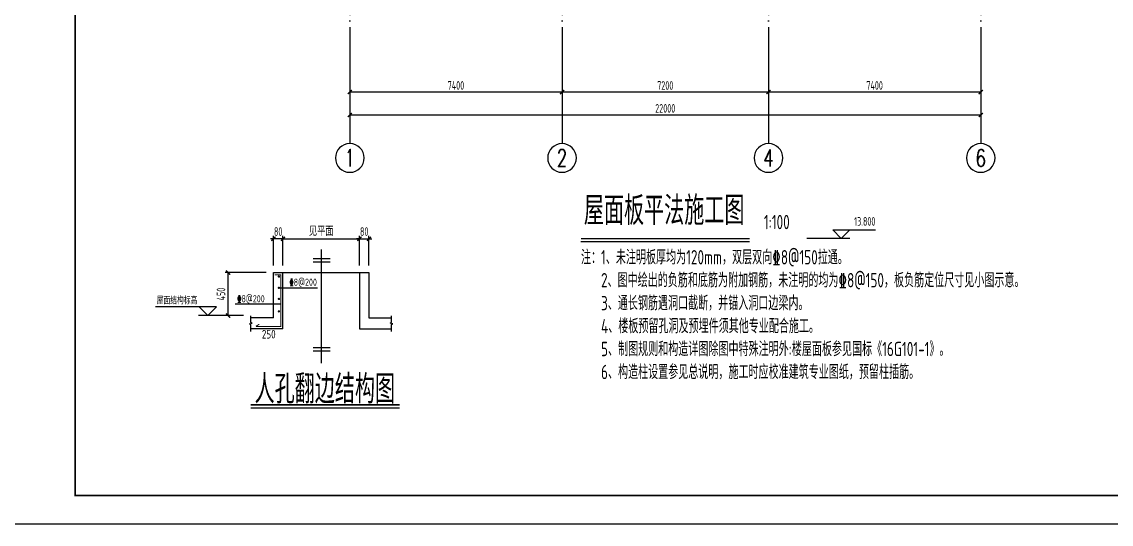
# Model space of a CAD drawing. Extents: x 9732137 to 18866768, y -962146 to 246094.
# Drawn here: x 9777696 to 9815684, y -568706 to -551185 of the extents above; entities that cross this region are included whole.
import ezdxf
from ezdxf.enums import TextEntityAlignment as Align

# ---------------------------------------------------------------- set-up
doc = ezdxf.new("R2010")
doc.units = 0
doc.header["$LTSCALE"] = 1000
doc.linetypes.add('DOTE', pattern=[2.42, 2, -0.2, 0.02, -0.2])
doc.layers.get('0').update_dxf_attribs({"linetype": 'CONTINUOUS'})
doc.layers.get('Defpoints').update_dxf_attribs({"linetype": 'CONTINUOUS'})
for name, color, linetype in [('AXIS', 1, 'DOTE'), ('AXIS_DIM', 3, 'CONTINUOUS'), ('AXIS_NUM', 7, 'CONTINUOUS'), ('BORDER', 7, 'CONTINUOUS'), ('DIM', 3, 'CONTINUOUS'), ('M_Thin', 7, 'CONTINUOUS'), ('NUM', 7, 'CONTINUOUS'), ('STAIR_DE_TEXT', 7, 'CONTINUOUS'), ('TEXT', 7, 'CONTINUOUS'), ('WINDOW', 4, 'CONTINUOUS'), ('尺寸', 7, 'CONTINUOUS'), ('标注钢筋', 7, 'CONTINUOUS'), ('楼板负筋钢筋', 1, 'CONTINUOUS'), ('结-说明', 4, 'CONTINUOUS'), ('钢筋线', 1, 'CONTINUOUS')]:
    doc.layers.add(name, color=color, linetype=linetype)
doc.styles.add('ts', font='tssdeng.shx', dxfattribs={"width": 0.75, "height": 3, "bigfont": 'tssdchn.shx'})
doc.styles.add('TSSD_3摱搀^樟', font='Tssdeng.shx', dxfattribs={"width": 0.7, "bigfont": 'hztxt.shx'})
doc.styles.add('TSSD_Axis', font='Complex.shx', dxfattribs={"width": 0.7, "bigfont": 'hztxt.shx'})
doc.styles.add('TSSD_Dimension', font='Tssdeng.shx', dxfattribs={"width": 0.7, "bigfont": 'hztxt.shx'})
doc.styles.add('TSSD_Label', font='Tssdeng.shx', dxfattribs={"width": 0.7, "bigfont": 'hztxt.shx'})
doc.styles.add('TSSD_Norm', font='Tssdeng.shx', dxfattribs={"width": 0.7, "bigfont": 'hztxt.shx'})
doc.styles.add('TSSD_Rein', font='Tssdeng.shx', dxfattribs={"width": 0.7, "bigfont": 'hztxt.shx'})
doc.dimstyles.new('TSSD_100_100$0', dxfattribs={"dimtxt": 300, "dimasz": 100, "dimexe": 100, "dimexo": 250, "dimgap": 80, "dimtad": 1, "dimdec": 0, "dimzin": 0, "dimdsep": 46, "dimtxsty": 'TSSD_Dimension', "dimblk1": 'ARCHTICK', "dimblk2": 'ARCHTICK', "dimsah": 1, "dimcen": 0, "dimclrd": 3, "dimclre": 256, "dimclrt": 7, "dimadec": 1, "dimazin": 0, "dimtfac": 1, "dimtdec": 0, "dimtix": 1, "dimtmove": 2, "dimatfit": 3, "dimldrblk": 'ARCHTICK', "dimfxl": 1, "dimtolj": 1, "dimtzin": 0, "dimarcsym": 0})
doc.dimstyles.new('TSSD_20_100', dxfattribs={"dimtxt": 300, "dimasz": 100, "dimexe": 100, "dimexo": 250, "dimgap": 100, "dimtad": 1, "dimdec": 0, "dimlfac": 0.2, "dimzin": 0, "dimdsep": 46, "dimtxsty": 'TSSD_Dimension', "dimblk": 'ARCHTICK', "dimcen": 0, "dimclrt": 7, "dimadec": 0, "dimazin": 0, "dimtfac": 1, "dimtdec": 0, "dimtix": 1, "dimtmove": 2, "dimatfit": 3, "dimldrblk": 'ARCHTICK', "dimfxl": 1, "dimtolj": 1, "dimtzin": 0, "dimarcsym": 0})

# ---------------------------------------------------------------- blocks, each defined once
blk = doc.blocks.new('ts_axno')
at = {"color": 0, "linetype": 'ByBlock', "lineweight": -2}
blk.add_circle((0, 0), 0.5, dxfattribs=at)
at = {"color": 0, "linetype": 'ByBlock', "lineweight": -2, "style": 'TSSD_Axis', "width": 0.7}
blk.add_attdef('A', text='', height=0.6, dxfattribs=at).set_placement((0, 0), align=Align.MIDDLE_CENTER)
blk = doc.blocks.new('_ArchTick')
at = {"color": 0, "linetype": 'ByBlock', "const_width": 0.5}
blk.add_lwpolyline([(-0.71, -0.71), (0.71, 0.71)], dxfattribs=at)
blk = doc.blocks.new('*D126')
at = {"layer": 'AXIS_DIM', "lineweight": -2}
for p, q in [((9803734, -551685), (9803734, -553735)), ((9811134, -551685), (9811134, -553735))]:
    blk.add_line(p, q, dxfattribs=at)
at = {"layer": 'AXIS_DIM', "color": 3, "lineweight": -2}
blk.add_line((9811134, -553635), (9803734, -553635), dxfattribs=at)
at = {"layer": 'Defpoints', "color": 0}
for p in [(9803734, -551435), (9811134, -551435), (9803734, -553635)]:
    blk.add_point(p, dxfattribs=at)
at = {"layer": 'AXIS_DIM', "color": 3, "lineweight": -2, "xscale": 100, "yscale": 100, "zscale": 100, "rotation": 180}
blk.add_blockref('_ArchTick', (9803734, -553635), dxfattribs=at)
at = {"layer": 'AXIS_DIM', "color": 3, "lineweight": -2, "xscale": 100, "yscale": 100, "zscale": 100}
blk.add_blockref('_ArchTick', (9811134, -553635), dxfattribs=at)
at = {"layer": 'AXIS_DIM', "color": 7, "insert": (9807434, -553405), "char_height": 300, "attachment_point": 5, "style": 'TSSD_Dimension'}
blk.add_mtext('\\A1;7400', dxfattribs=at)
blk = doc.blocks.new('*D127')
at = {"layer": 'AXIS_DIM', "lineweight": -2}
for p, q in [((9796534, -551685), (9796534, -553735)), ((9803734, -551685), (9803734, -553735))]:
    blk.add_line(p, q, dxfattribs=at)
at = {"layer": 'AXIS_DIM', "color": 3, "lineweight": -2}
blk.add_line((9803734, -553635), (9796534, -553635), dxfattribs=at)
at = {"layer": 'Defpoints', "color": 0}
for p in [(9796534, -551435), (9803734, -551435), (9796534, -553635)]:
    blk.add_point(p, dxfattribs=at)
at = {"layer": 'AXIS_DIM', "color": 3, "lineweight": -2, "xscale": 100, "yscale": 100, "zscale": 100, "rotation": 180}
blk.add_blockref('_ArchTick', (9796534, -553635), dxfattribs=at)
at = {"layer": 'AXIS_DIM', "color": 3, "lineweight": -2, "xscale": 100, "yscale": 100, "zscale": 100}
blk.add_blockref('_ArchTick', (9803734, -553635), dxfattribs=at)
at = {"layer": 'AXIS_DIM', "color": 7, "insert": (9800134, -553405), "char_height": 300, "attachment_point": 5, "style": 'TSSD_Dimension'}
blk.add_mtext('\\A1;7200', dxfattribs=at)
blk = doc.blocks.new('*D128')
at = {"layer": 'AXIS_DIM', "lineweight": -2}
for p, q in [((9789134, -551685), (9789134, -553735)), ((9796534, -551685), (9796534, -553735))]:
    blk.add_line(p, q, dxfattribs=at)
at = {"layer": 'AXIS_DIM', "color": 3, "lineweight": -2}
blk.add_line((9796534, -553635), (9789134, -553635), dxfattribs=at)
at = {"layer": 'Defpoints', "color": 0}
for p in [(9789134, -551435), (9796534, -551435), (9789134, -553635)]:
    blk.add_point(p, dxfattribs=at)
at = {"layer": 'AXIS_DIM', "color": 3, "lineweight": -2, "xscale": 100, "yscale": 100, "zscale": 100, "rotation": 180}
blk.add_blockref('_ArchTick', (9789134, -553635), dxfattribs=at)
at = {"layer": 'AXIS_DIM', "color": 3, "lineweight": -2, "xscale": 100, "yscale": 100, "zscale": 100}
blk.add_blockref('_ArchTick', (9796534, -553635), dxfattribs=at)
at = {"layer": 'AXIS_DIM', "color": 7, "insert": (9792834, -553405), "char_height": 300, "attachment_point": 5, "style": 'TSSD_Dimension'}
blk.add_mtext('\\A1;7400', dxfattribs=at)
blk = doc.blocks.new('*D129')
at = {"layer": 'AXIS_DIM', "lineweight": -2}
for p, q in [((9789134, -551685), (9789134, -554535)), ((9811134, -551685), (9811134, -554535))]:
    blk.add_line(p, q, dxfattribs=at)
at = {"layer": 'AXIS_DIM', "color": 3, "lineweight": -2}
blk.add_line((9789134, -554435), (9811134, -554435), dxfattribs=at)
at = {"layer": 'Defpoints', "color": 0}
for p in [(9789134, -551435), (9811134, -551435), (9811134, -554435)]:
    blk.add_point(p, dxfattribs=at)
at = {"layer": 'AXIS_DIM', "color": 3, "lineweight": -2, "xscale": 100, "yscale": 100, "zscale": 100, "rotation": 180}
blk.add_blockref('_ArchTick', (9789134, -554435), dxfattribs=at)
at = {"layer": 'AXIS_DIM', "color": 3, "lineweight": -2, "xscale": 100, "yscale": 100, "zscale": 100}
blk.add_blockref('_ArchTick', (9811134, -554435), dxfattribs=at)
at = {"layer": 'AXIS_DIM', "color": 7, "insert": (9800134, -554205), "char_height": 300, "attachment_point": 5, "style": 'TSSD_Dimension'}
blk.add_mtext('\\A1;22000', dxfattribs=at)
blk = doc.blocks.new('*D380')
at = {"layer": 'Defpoints', "color": 0}
for p in [(9784892, -559930), (9786469, -559930), (9785682, -561430)]:
    blk.add_point(p, dxfattribs=at)
at = {"layer": 'DIM', "color": 0, "lineweight": -2}
for p, q in [((9786219, -559930), (9784792, -559930)), ((9784892, -561430), (9784892, -559930)), ((9785432, -561430), (9784792, -561430))]:
    blk.add_line(p, q, dxfattribs=at)
at = {"layer": 'DIM', "color": 0, "lineweight": -2, "xscale": 100, "yscale": 100, "zscale": 100}
for p, rotation in [((9784892, -559930), 90), ((9784892, -561430), 270)]:
    blk.add_blockref('_ArchTick', p, dxfattribs=dict(at, rotation=rotation))
at = {"layer": 'DIM', "color": 7, "insert": (9784642, -560680), "char_height": 300, "attachment_point": 5, "rotation": 90, "style": 'TSSD_Dimension'}
blk.add_mtext('\\A1;450', dxfattribs=at)
blk = doc.blocks.new('*D381')
at = {"layer": 'Defpoints', "color": 0}
for p in [(9786469, -558751), (9786469, -559930), (9786802, -559930)]:
    blk.add_point(p, dxfattribs=at)
at = {"layer": 'DIM', "color": 0, "lineweight": -2}
for p, q in [((9786469, -558751), (9786369, -558751)), ((9786469, -559680), (9786469, -558651)), ((9786802, -558751), (9786469, -558751)), ((9786802, -559680), (9786802, -558651)), ((9786802, -558751), (9786902, -558751))]:
    blk.add_line(p, q, dxfattribs=at)
at = {"layer": 'DIM', "color": 0, "lineweight": -2, "xscale": 100, "yscale": 100, "zscale": 100}
blk.add_blockref('_ArchTick', (9786469, -558751), dxfattribs=at)
at = {"layer": 'DIM', "color": 0, "lineweight": -2, "xscale": 100, "yscale": 100, "zscale": 100, "rotation": 180}
blk.add_blockref('_ArchTick', (9786802, -558751), dxfattribs=at)
at = {"layer": 'DIM', "color": 7, "insert": (9786636, -558501), "char_height": 300, "attachment_point": 5, "style": 'TSSD_Dimension'}
blk.add_mtext('\\A1;80', dxfattribs=at)
blk = doc.blocks.new('*D382')
at = {"layer": 'Defpoints', "color": 0}
for p in [(9789469, -558751), (9786802, -559930), (9789469, -559930)]:
    blk.add_point(p, dxfattribs=at)
at = {"layer": 'DIM', "color": 0, "lineweight": -2}
for p, q in [((9786802, -559680), (9786802, -558651)), ((9786802, -558751), (9789469, -558751)), ((9789469, -559680), (9789469, -558651))]:
    blk.add_line(p, q, dxfattribs=at)
at = {"layer": 'DIM', "color": 0, "lineweight": -2, "xscale": 100, "yscale": 100, "zscale": 100, "rotation": 180}
blk.add_blockref('_ArchTick', (9786802, -558751), dxfattribs=at)
at = {"layer": 'DIM', "color": 0, "lineweight": -2, "xscale": 100, "yscale": 100, "zscale": 100}
blk.add_blockref('_ArchTick', (9789469, -558751), dxfattribs=at)
at = {"layer": 'DIM', "color": 7, "insert": (9788136, -558501), "char_height": 300, "attachment_point": 5, "style": 'TSSD_Dimension'}
blk.add_mtext('\\A1;见平面', dxfattribs=at)
blk = doc.blocks.new('*D383')
at = {"layer": 'Defpoints', "color": 0}
for p in [(9789802, -558751), (9789469, -559930), (9789802, -559930)]:
    blk.add_point(p, dxfattribs=at)
at = {"layer": 'DIM', "color": 0, "lineweight": -2}
for p, q in [((9789469, -558751), (9789369, -558751)), ((9789469, -559680), (9789469, -558651)), ((9789469, -558751), (9789802, -558751)), ((9789802, -559680), (9789802, -558651)), ((9789802, -558751), (9789902, -558751))]:
    blk.add_line(p, q, dxfattribs=at)
at = {"layer": 'DIM', "color": 0, "lineweight": -2, "xscale": 100, "yscale": 100, "zscale": 100}
blk.add_blockref('_ArchTick', (9789469, -558751), dxfattribs=at)
at = {"layer": 'DIM', "color": 0, "lineweight": -2, "xscale": 100, "yscale": 100, "zscale": 100, "rotation": 180}
blk.add_blockref('_ArchTick', (9789802, -558751), dxfattribs=at)
at = {"layer": 'DIM', "color": 7, "insert": (9789636, -558501), "char_height": 300, "attachment_point": 5, "style": 'TSSD_Dimension'}
blk.add_mtext('\\A1;80', dxfattribs=at)

msp = doc.modelspace()

# ---------------------------------------------------------------- linework, layer by layer
for p, q in [((9788135.5, -559128.7, 0), (9788135.5, -563094.9, 0)), ((9787858.8, -559435.5, 0), (9788445.9, -559435.5, 0)), ((9787858.8, -559556.7, 0), (9788445.9, -559556.7, 0)), ((9786468.9, -561504.3, 0), (9786468.9, -559929.9, 0)), ((9786468.9, -559929.9, 0), (9789802.2, -559929.9, 0)), ((9786802.2, -561889.5, 0), (9786802.2, -559929.9, 0)), ((9789468.9, -559929.9, 0), (9789468.9, -561889.5, 0)), ((9789802.2, -559929.9, 0), (9789802.2, -561504.3, 0)), ((9786661, -560462.4, 0), (9788001.6, -560462.4, 0)), ((9786723.9, -561029.5, 0), (9785138.7, -561029.5, 0)), ((9787858.8, -562542.1, 0), (9788445.9, -562542.1, 0)), ((9787858.8, -562663.3, 0), (9788445.9, -562663.3, 0))]:
    msp.add_line(p, q)
at = {"color": 3, "linetype": 'Continuous'}
for p, q in [((9784484.2, -561129.9, 0), (9782356.3, -561129.9, 0)), ((9783884.2, -561129.9, 0), (9784184.2, -561429.9, 0)), ((9784484.2, -561129.9, 0), (9784184.2, -561429.9, 0))]:
    msp.add_line(p, q, dxfattribs=at)
at = {"color": 0}
msp.add_line((9785681.9, -564644.4, 0), (9790870, -564644.4, 0), dxfattribs=at)
at = {"layer": 'AXIS'}
for p, q in [((9789133.6, -534435.1, 0), (9789133.6, -551435.1, 0)), ((9796533.6, -534435.1, 0), (9796533.6, -551435.1, 0)), ((9803733.6, -534435.1, 0), (9803733.6, -551435.1, 0)), ((9811133.6, -534435.1, 0), (9811133.6, -551435.1, 0))]:
    msp.add_line(p, q, dxfattribs=at)
at = {"layer": 'AXIS_NUM'}
for p, q in [((9789133.6, -551435.1, 0), (9789133.6, -555435.1, 0)), ((9796533.6, -551435.1, 0), (9796533.6, -555435.1, 0)), ((9803733.6, -551435.1, 0), (9803733.6, -555435.1, 0)), ((9811133.6, -551435.1, 0), (9811133.6, -555435.1, 0))]:
    msp.add_line(p, q, dxfattribs=at)
at = {"layer": 'BORDER'}
msp.add_lwpolyline([(9777056.8, -568706.3), (9777056.8, -526706.3), (9836456.8, -526706.3), (9836456.8, -568706.3)], close=True, dxfattribs=at)
at = {"layer": 'BORDER', "const_width": 50}
msp.add_lwpolyline([(9779556.8, -567706.3), (9779556.8, -527706.3), (9835456.8, -527706.3), (9835456.8, -567706.3)], close=True, dxfattribs=at)
at = {"layer": 'M_Thin'}
for p, q in [((9786468.9, -561504.3, 0), (9785682.4, -561504.3, 0)), ((9789802.2, -561504.3, 0), (9790588.7, -561504.3, 0)), ((9786802.2, -561889.5, 0), (9785682.4, -561889.5, 0)), ((9789468.9, -561889.5, 0), (9790588.7, -561889.5, 0))]:
    msp.add_line(p, q, dxfattribs=at)
at = {"layer": 'M_Thin', "elevation": 0}
for points in [[(9785682.4, -561984.7), (9785682.4, -561747.2), (9785632.4, -561722.2), (9785732.4, -561697.2), (9785682.4, -561672.2), (9785682.4, -561434.7)], [(9790588.7, -561984.7), (9790588.7, -561747.2), (9790638.7, -561722.2), (9790538.7, -561697.2), (9790588.7, -561672.2), (9790588.7, -561434.7)]]:
    msp.add_lwpolyline(points, dxfattribs=at)
at = {"layer": 'NUM'}
for p, q in [((9806572.8, -558746.1, 0), (9805072.8, -558746.1, 0)), ((9806272.8, -558746.1, 0), (9805972.8, -558446.1, 0)), ((9805972.8, -558446.1, 0), (9806572.8, -558446.1, 0)), ((9806272.8, -558746.1, 0), (9806572.8, -558446.1, 0)), ((9806572.8, -558446.1, 0), (9807461.3, -558446.1, 0))]:
    msp.add_line(p, q, dxfattribs=at)
at = {"layer": 'NUM', "const_width": 50, "elevation": 0}
msp.add_lwpolyline([(9797194.4, -558746.1), (9803072.8, -558746.1)], dxfattribs=at)
at = {"layer": 'NUM', "elevation": 0}
msp.add_lwpolyline([(9797194.4, -558846.1), (9803072.8, -558846.1)], dxfattribs=at)
at = {"layer": 'WINDOW', "color": 0, "const_width": 50, "elevation": 0}
msp.add_lwpolyline([(9785681.9, -564543.3), (9790870, -564543.3)], dxfattribs=at)
at = {"layer": '尺寸'}
msp.add_line((9784791.7, -561429.9, 0), (9783853.9, -561429.9, 0), dxfattribs=at)
at = {"layer": '楼板负筋钢筋', "const_width": 35, "elevation": 0}
for points in [[(9785859.9, -561805.9), (9786723.9, -561806.6), (9786723.9, -560003.9), (9786509.1, -560003.9)], [(9785859.9, -561805.9), (9785975.8, -561731.4)]]:
    msp.add_lwpolyline(points, dxfattribs=at)
at = {"layer": '钢筋线', "const_width": 40, "elevation": 0}
for points in [[(9786681, -560069.5, -1), (9786641, -560069.5, -1), (9786681, -560069.5)], [(9786681, -560462.4, -1), (9786641, -560462.4, -1), (9786681, -560462.4)], [(9786681, -560849.2, -1), (9786641, -560849.2, -1), (9786681, -560849.2)], [(9786681, -561283.8, -1), (9786641, -561283.8, -1), (9786681, -561283.8)]]:
    msp.add_lwpolyline(points, format="xyb", dxfattribs=at)

# ---------------------------------------------------------------- block references
at = {"layer": 'AXIS_NUM'}
ref = msp.add_blockref('ts_axno', (9789133.6, -555935.1, 0), dxfattribs=dict(at, xscale=-1000, yscale=1000, zscale=1000, rotation=180))
ref.add_attrib('1', '1', dxfattribs={"height": 600, "style": 'TSSD_Axis', "width": 0.7}).set_placement((9789133.6, -555935.1, 0), align=Align.MIDDLE_CENTER)
ref = msp.add_blockref('ts_axno', (9796533.6, -555935.1, 0), dxfattribs=dict(at, xscale=-1000, yscale=1000, zscale=1000, rotation=180))
ref.add_attrib('2', '2', dxfattribs={"height": 600, "style": 'TSSD_Axis', "width": 0.7}).set_placement((9796533.6, -555935.1, 0), align=Align.MIDDLE_CENTER)
ref = msp.add_blockref('ts_axno', (9803733.6, -555935.1, 0), dxfattribs=dict(at, xscale=-1000, yscale=1000, zscale=1000, rotation=180))
ref.add_attrib('4', '4', dxfattribs={"height": 600, "style": 'TSSD_Axis', "width": 0.7}).set_placement((9803733.6, -555935.1, 0), align=Align.MIDDLE_CENTER)
ref = msp.add_blockref('ts_axno', (9811133.6, -555935.1, 0), dxfattribs=dict(at, xscale=-1000, yscale=1000, zscale=1000, rotation=180))
ref.add_attrib('6', '6', dxfattribs={"height": 600, "style": 'TSSD_Axis', "width": 0.7}).set_placement((9811133.6, -555935.1, 0), align=Align.MIDDLE_CENTER)

# ---------------------------------------------------------------- texts
at = {"layer": 'NUM', "style": 'TSSD_Norm', "width": 0.7}
for s, height, p in [('屋面板平法施工图', 1000, (9797295.6, -558569.7, 0)), ('1:100', 500, (9803572.8, -558569.7, 0))]:
    msp.add_text(s, height=height, dxfattribs=at).set_placement(p, align=Align.BOTTOM_LEFT)
at = {"layer": 'NUM', "style": 'TSSD_Label', "width": 0.7}
msp.add_text('13.800', height=300, dxfattribs=at).set_placement((9807461.3, -558386.1, 0), align=Align.BOTTOM_RIGHT)
at = {"layer": 'STAIR_DE_TEXT', "style": 'TSSD_Rein', "width": 0.7}
for s, p in [('%%1328@200', (9787027.8, -560391.4, 0)), ('%%1328@200', (9785206.9, -560968.9, 0)), ('屋面结构标高', (9782398.7, -561037.4, 0))]:
    msp.add_text(s, height=250, dxfattribs=at).set_placement(p)
at = {"layer": 'TEXT', "style": 'TSSD_Rein', "width": 0.7}
for s, p in [('注：1、未注明板厚均为120mm，双层双向%%1328@150拉通。', (9797194.4, -559646.1, 0)), ('2、图中绘出的负筋和底筋为附加钢筋，未注明的均为%%1328@150，板负筋定位尺寸见小图示意。', (9797894.4, -560446.1, 0)), ('3、通长钢筋遇洞口截断，并锚入洞口边梁内。', (9797894.4, -561246.1, 0)), ('4、楼板预留孔洞及预埋件须其他专业配合施工。', (9797894.4, -562046.1, 0)), ('5、制图规则和构造详图除图中特殊注明外:楼屋面板参见国标《16G101-1》。', (9797894.4, -562846.1, 0)), ('6、构造柱设置参见总说明，施工时应校准建筑专业图纸，预留柱插筋。', (9797894.4, -563646.1, 0))]:
    msp.add_text(s, height=500, dxfattribs=at).set_placement(p)
at = {"layer": '标注钢筋', "style": 'ts', "width": 0.8}
msp.add_text('250', height=300, dxfattribs=at).set_placement((9786068.2, -562230.5, 0))
at = {"layer": '结-说明', "color": 0, "style": 'TSSD_3摱搀^樟', "width": 0.7}
msp.add_text('人孔翻边结构图', height=1000, dxfattribs=at).set_placement((9788262.3, -563946, 0), align=Align.MIDDLE)

# ---------------------------------------------------------------- dimensions: what is measured, and where the dimension line sits
at = {"layer": 'AXIS_DIM'}
for base, p1, p2, picture, middle in [((9789133.6, -553635.1, 0), (9796533.6, -551435.1, 0), (9789133.6, -551435.1, 0), '*D128', (9792833.6, -553405.1, 0)), ((9811133.6, -554435.1, 0), (9789133.6, -551435.1, 0), (9811133.6, -551435.1, 0), '*D129', (9800133.6, -554205.1, 0)), ((9796533.6, -553635.1, 0), (9803733.6, -551435.1, 0), (9796533.6, -551435.1, 0), '*D127', (9800133.6, -553405.1, 0)), ((9803733.6, -553635.1, 0), (9811133.6, -551435.1, 0), (9803733.6, -551435.1, 0), '*D126', (9807433.6, -553405.1, 0))]:
    dim = msp.add_linear_dim(base=base, p1=p1, p2=p2, dimstyle='TSSD_100_100$0', dxfattribs=at)
    dim.commit()
    dim.dimension.update_dxf_attribs({"geometry": picture, "text_midpoint": middle})
at = {"layer": 'DIM'}
for base, p1, p2, text, picture, middle in [((9786468.9, -558750.8, 0), (9786802.2, -559929.9, 0), (9786468.9, -559929.9, 0), '80', '*D381', (9786635.5, -558500.8, 0)), ((9789468.9, -558750.8, 0), (9786802.2, -559929.9, 0), (9789468.9, -559929.9, 0), '见平面', '*D382', (9788135.5, -558500.8, 0)), ((9789802.2, -558750.8, 0), (9789468.9, -559929.9, 0), (9789802.2, -559929.9, 0), '80', '*D383', (9789635.5, -558500.8, 0))]:
    dim = msp.add_linear_dim(base=base, p1=p1, p2=p2, text=text, dimstyle='TSSD_20_100', dxfattribs=at)
    dim.commit()
    dim.dimension.update_dxf_attribs({"geometry": picture, "text_midpoint": middle})
dim = msp.add_linear_dim(base=(9784891.7, -559929.9, 0), p1=(9785682.4, -561429.9, 0), p2=(9786468.9, -559929.9, 0), angle=90, text='450', dimstyle='TSSD_20_100', dxfattribs=at)
dim.commit()
dim.dimension.update_dxf_attribs({"geometry": '*D380', "text_midpoint": (9784641.7, -560679.9, 0)})

doc.saveas('drawing.dxf')
